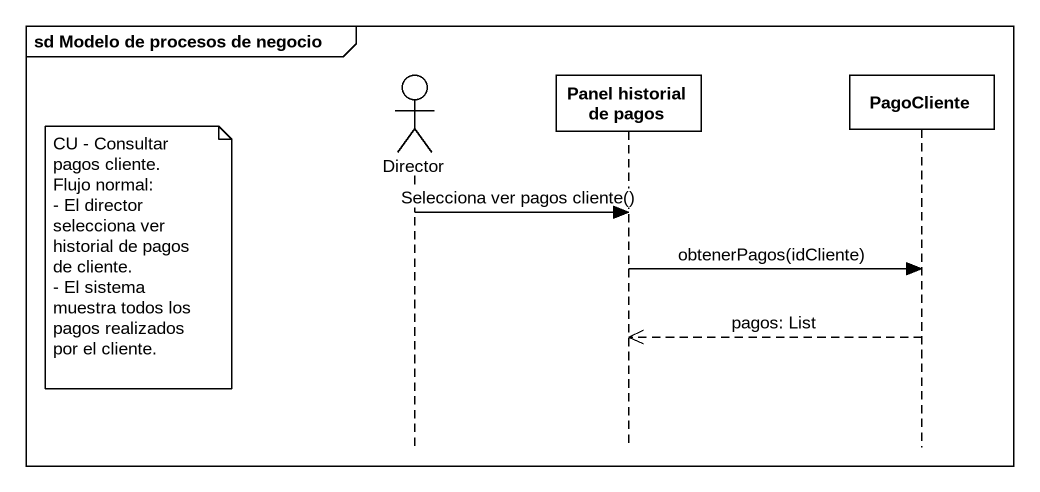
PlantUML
@startuml
mainframe sd Modelo de procesos de negocio
hide footbox
actor Director
participant "Panel historial de pagos" as Panel_historial_de_pagos
participant PagoCliente

Director -> Panel_historial_de_pagos : Selecciona ver pagos cliente()
note left of Director
  CU - Consultar pagos cliente.
  Flujo normal:
  - El director selecciona ver historial de pagos de cliente.
  - El sistema muestra todos los pagos realizados por el cliente.
end note
Panel_historial_de_pagos -> PagoCliente : obtenerPagos(idCliente)
PagoCliente -->> Panel_historial_de_pagos : pagos: List
@enduml
